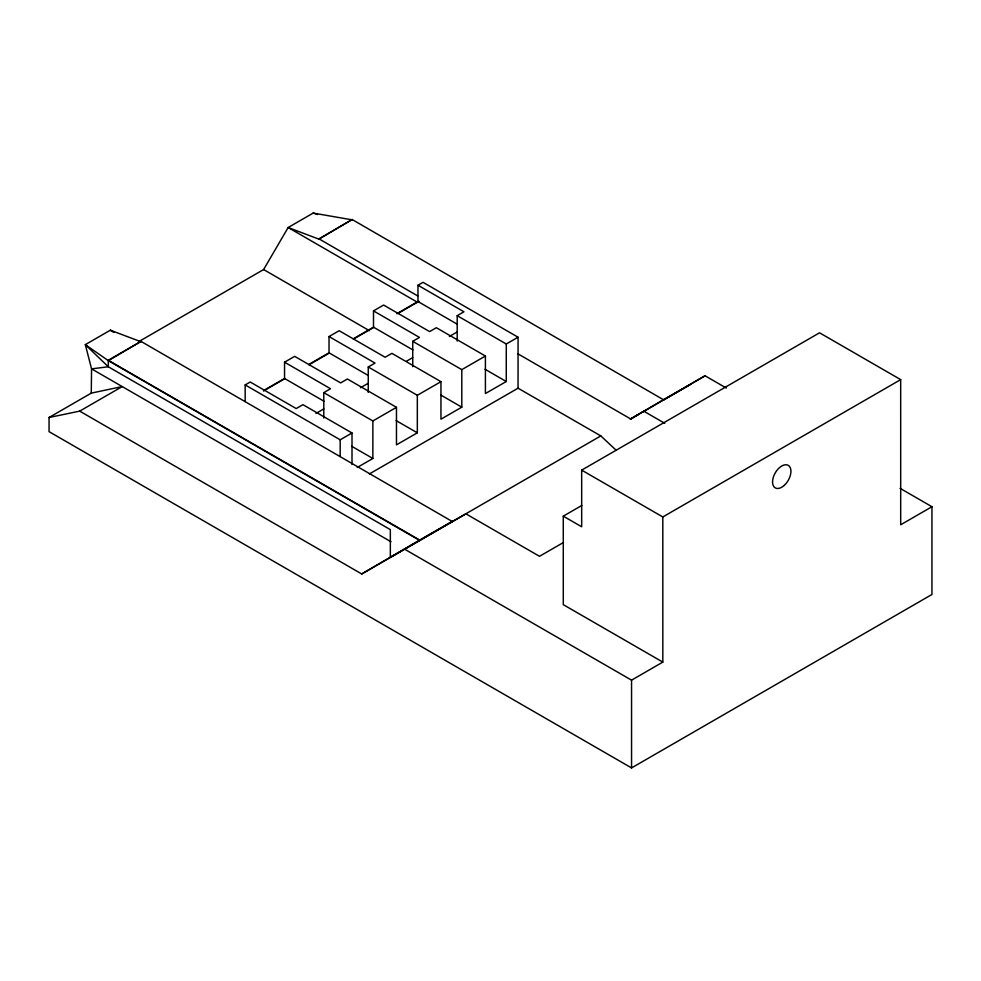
<?xml version="1.0" encoding="UTF-8"?>
<svg xmlns="http://www.w3.org/2000/svg" width="981" height="981" viewBox="0 0 981 981"><rect width="100%" height="100%" fill="white"/><g stroke="black" fill="none" stroke-linecap="round" stroke-linejoin="round"><path stroke-width="1.47" d="M49.05 417.501L79.706 411.125L122.233 386.575L91.27 393.123L49.05 417.501L49.05 431.652L631.556 767.927L931.95 594.474L931.95 506.723L900.104 488.342M79.706 411.125L361.731 573.971L452.437 521.598L141.006 341.4L108.315 360.285L108.302 366.771L390.34 529.63L390.34 557.416M141.006 341.756L110.35 330.192L85.322 344.65L108.315 360.64L141.006 341.4M245.164 401.548L245.176 384.908L250.216 382.014L296.201 408.562L302.945 404.675L352.007 432.989L352.007 464.504M323.963 401.229L284.551 378.482L284.551 362.197L294.68 356.361L340.665 382.909L347.409 379.009L396.471 407.323L396.471 444.847L417.33 432.817L417.33 395.294L368.255 366.98L368.255 392.363M138.861 341.572L263.607 269.554L288.156 227.531L318.813 239.106L352.154 219.511L663.757 399.905L690.477 384.503M323.791 418.016L323.791 392.633L330.536 388.746L284.551 362.197M368.427 375.576L329.027 352.829L329.027 336.544L339.156 330.707L385.141 357.256L391.885 353.356L440.947 381.67L440.947 419.194L461.806 407.164L461.806 369.641L412.731 341.327L412.731 366.71M318.813 239.106L352.154 219.511M357.219 467.496L372.854 458.47L372.866 420.959L396.471 407.323M353.197 338.886L373.491 327.176L373.503 310.891L383.62 305.054L429.604 331.603L436.349 327.715L485.411 356.029L485.411 393.553L506.27 381.511L506.27 344L457.195 315.674L457.195 341.057M457.367 324.27L417.967 301.523L417.967 285.238L423.032 282.32L518.066 337.219L518.054 388.194L369.383 473.933M361.731 573.971L419.684 540.077L108.315 360.285M639.379 413.957L630.391 419.145L663.757 399.549M91.27 393.123L91.564 368.868L85.322 344.65L108.302 366.771L91.564 368.868L390.978 541.745M726.283 388.035L705.057 375.784L663.426 399.794M630.391 419.145L643.732 411.162L664.762 423.302M352.154 219.854L313.197 213.073L288.156 227.531L417.747 302.442M263.423 390.671L284.551 378.482M308.905 364.442L329.027 352.829M396.827 313.712L417.967 301.523M263.754 390.83L284.993 378.58M308.88 364.809L328.794 353.332M354.006 338.788L373.92 327.311M397.808 313.528L419.046 301.277M368.255 366.98L375 363.08L329.027 336.544M412.731 341.327L419.476 337.427L373.503 310.891M457.195 315.674L463.939 311.786L417.967 285.238M315.968 413.43L323.791 408.918M360.444 387.777L368.255 383.264M406.22 361.364L412.731 357.611M449.372 336.471L457.195 331.958M245.176 384.908L340.186 439.807L352.007 432.989M417.33 395.294L440.947 381.67M461.806 369.641L485.411 356.029M391.125 556.926L600.813 435.907L616.301 450.377M641.942 412.486L705.057 375.784M900.681 379.622L662.813 516.962L662.825 662.101L563.29 604.664L563.278 516.165L581.672 526.772L581.672 470.132L819.552 332.804L900.681 379.622L900.693 524.761L931.95 506.723M563.278 516.165L581.819 505.46M563.401 542.518L539.513 556.313L465.938 513.848L452.437 521.598M631.556 767.927L631.556 680.164L662.825 662.101M506.27 344L518.066 337.219M419.684 540.077L452.437 521.242M313.197 213.073L317.525 214.508M114.225 332.351L110.35 330.192L112.999 331.713M518.078 353.92L630.391 418.789M518.054 388.194L600.813 435.907M485.043 369.273L506.27 381.511M373.491 327.176L412.903 349.923M263.607 269.554L369.408 330.683M581.672 470.132L662.813 516.962M440.579 394.914L461.806 407.164M396.103 420.567L417.33 432.817M323.791 392.633L372.866 420.959M351.639 446.232L372.854 458.47M108.315 360.64L419.684 540.433M404.675 549.225L631.556 680.164M318.813 238.751L417.759 295.943M340.186 439.807L340.186 456.435M784.126 485.497A13.011 7.505 -60 0 0 788.246 465.35A13.011 7.505 -60 0 0 772.869 478.986A13.011 7.505 -60 0 0 784.126 485.497"/></g></svg>
